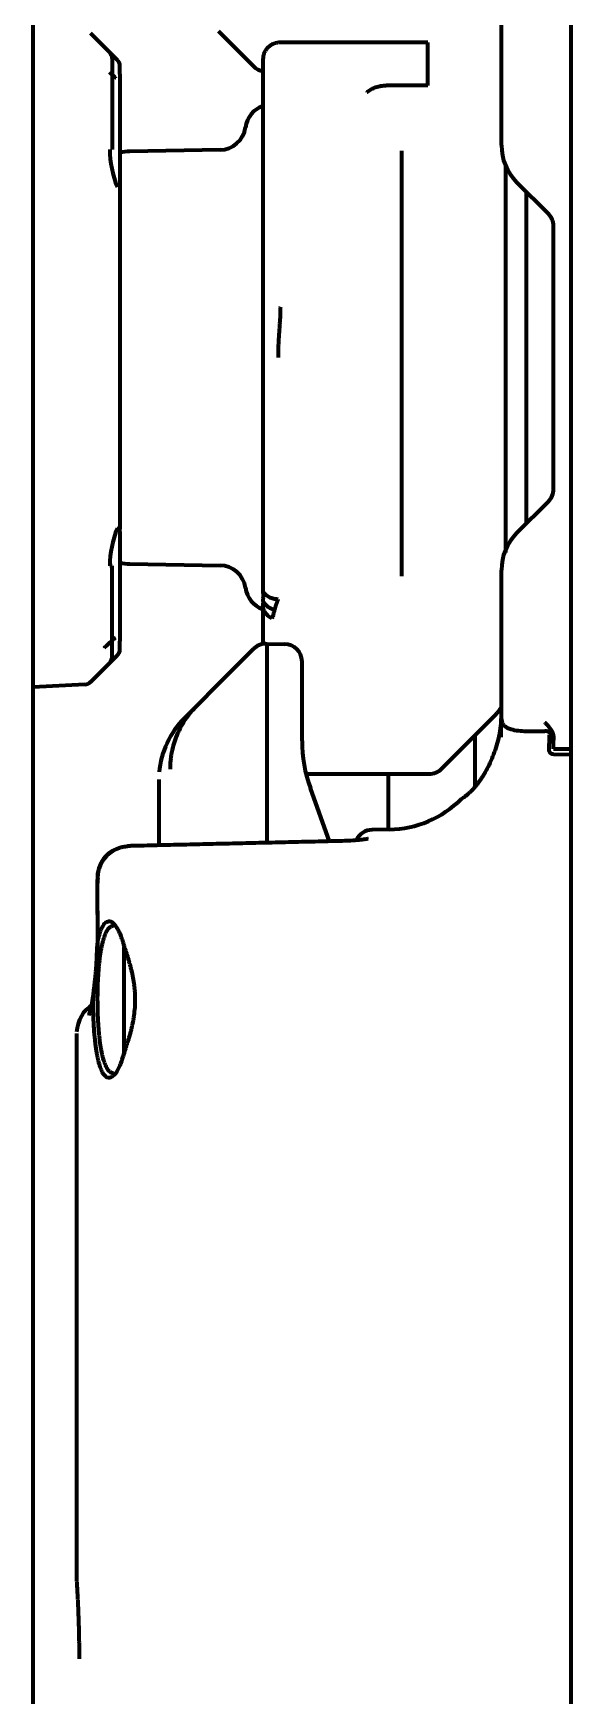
# Model space of a CAD drawing. Header units: inches. Extents: x 904 to 7172, y 213 to 5528.
# Drawn here: x 1052.3 to 1083.3, y 2811.6 to 2907.4 of the extents above; entities that cross this region are included whole.
import ezdxf

# ---------------------------------------------------------------- set-up
doc = ezdxf.new("R2010")
doc.units = ezdxf.units.IN

msp = doc.modelspace()

# ---------------------------------------------------------------- linework, layer by layer
at = {"linetype": 'Continuous', "lineweight": 70}
for p, q in [((1083.26, 3702.122), (1083.26, 2036.922)), ((1052.26, 2062.722), (1052.26, 3700.722)), ((1079.26, 2900.964), (1079.26, 2909.537)), ((1056.672, 2906.309), (1055.561, 2907.42)), ((1062.948, 2907.533), (1064.966, 2905.515)), ((1075.01, 2906.885), (1066.51, 2906.885)), ((1075.01, 2904.409), (1075.01, 2906.885)), ((1057.113, 2905.868), (1056.672, 2906.309)), ((1056.819, 2905.955), (1056.819, 2900.722)), ((1065.51, 2905.923), (1065.51, 2903.66)), ((1057.26, 2905.062), (1057.26, 2898.614)), ((1075.01, 2904.409), (1072.613, 2904.409)), ((1065.51, 2903.66), (1065.51, 2898.14)), ((1063.036, 2900.696), (1057.834, 2900.605)), ((1073.51, 2876.126), (1073.51, 2900.634)), ((1079.51, 2893.515), (1079.51, 2899.767)), ((1057.14, 2898.585), (1057.241, 2898.705)), ((1057.26, 2898.612), (1057.26, 2878.831)), ((1065.51, 2898.14), (1065.51, 2891.76)), ((1081.967, 2897.015), (1080.138, 2898.843)), ((1080.698, 2879.166), (1080.698, 2898.272)), ((1082.26, 2881.136), (1082.26, 2896.308)), ((1079.51, 2877.489), (1079.51, 2893.515)), ((1065.51, 2891.76), (1065.51, 2888.722)), ((1065.51, 2888.722), (1065.51, 2878.469)), ((1080.138, 2878.6), (1081.967, 2880.429)), ((1057.26, 2878.706), (1057.26, 2872.382)), ((1065.51, 2878.469), (1065.51, 2875.245)), ((1056.819, 2876.722), (1056.672, 2876.722)), ((1056.819, 2871.488), (1056.819, 2876.722)), ((1057.834, 2876.838), (1063.036, 2876.747)), ((1079.26, 2867.907), (1079.26, 2876.479)), ((1065.51, 2873.117), (1065.51, 2872.208)), ((1065.664, 2872.221), (1065.76, 2872.222)), ((1065.76, 2869.222), (1065.76, 2872.222)), ((1065.76, 2872.222), (1066.768, 2872.213)), ((1056.672, 2871.135), (1057.113, 2871.575)), ((1064.966, 2871.928), (1062.948, 2869.911)), ((1067.76, 2869.213), (1067.76, 2871.213)), ((1056.672, 2871.135), (1055.561, 2870.023)), ((1055.234, 2869.878), (1052.26, 2869.722)), ((1062.948, 2869.911), (1061.648, 2868.611)), ((1060.974, 2867.936), (1061.648, 2868.611)), ((1065.76, 2860.754), (1065.76, 2869.222)), ((1067.76, 2866.632), (1067.76, 2869.213)), ((1075.802, 2865.015), (1078.924, 2868.136)), ((1079.248, 2866.84), (1079.248, 2867.919)), ((1077.73, 2866.955), (1077.73, 2864.013)), ((1080.76, 2867.194), (1081.76, 2867.194)), ((1082.01, 2866.118), (1082.01, 2866.487)), ((1082.26, 2866.828), (1082.26, 2866.67)), ((1082.26, 2866.17), (1082.26, 2866.67)), ((1082.26, 2866.17), (1083.26, 2866.17)), ((1082.26, 2865.858), (1083.26, 2865.846)), ((1067.991, 2864.722), (1075.095, 2864.722)), ((1072.749, 2861.528), (1072.749, 2864.728)), ((1059.51, 2864.401), (1059.51, 2860.608)), ((1069.355, 2860.838), (1068.242, 2863.896)), ((1076.831, 2863.172), (1076.842, 2863.179)), ((1072.803, 2861.522), (1071.808, 2861.504)), ((1057.88, 2860.563), (1057.874, 2860.57)), ((1055.995, 2855.661), (1055.96, 2855.655)), ((1057.51, 2848.635), (1057.51, 2854.755)), ((1054.76, 2849.752), (1054.76, 2818.213)), ((1057.485, 2848.616), (1057.448, 2848.481))]:
    msp.add_line(p, q, dxfattribs=at)
for centre, radius, start, end in [((1056.319, 2905.955), 0.5, 359.99831, 45), ((1065.673, 2906.223), 1, 225, 260.59444), ((1065.983, 2901.798), 1.5, 108.40397, 172.38925), ((1063.01, 2902.196), 1.5, 271, 352.38925), ((1082.26, 2900.964), 3, 180, 225), ((1057.886, 2897.606), 3, 91, 102.05537), ((1081.26, 2896.308), 1, 0, 45), ((1081.26, 2881.136), 1, 315, 0), ((1082.26, 2876.479), 3, 135, 180), ((1057.886, 2879.838), 3, 257.94463, 269), ((1063.01, 2875.248), 1.5, 7.61075, 89), ((1065.983, 2875.645), 1.5, 187.61075, 251.59603), ((1065.673, 2871.221), 1, 90.5, 135), ((1066.76, 2871.213), 1, 0, 89.5), ((1056.319, 2871.488), 0.5, 315, 0.00169), ((1055.208, 2870.377), 0.5, 273, 315), ((1077.51, 2869.55), 2, 315, 331.04531), ((1064.51, 2864.401), 5, 135, 175.22039), ((1075.76, 2866.632), 8, 180, 200), ((1081.76, 2866.694), 0.5, 0, 90), ((1075.095, 2865.722), 1, 270, 315), ((1072.698, 2867.521), 6, 271, 315.13439), ((1071.815, 2860.504), 1, 90.5484, 156.59902), ((1056.76, 2849.752), 2, 122.009, 177.15665)]:
    msp.add_arc(centre, radius, start, end, dxfattribs=at)
for centre, major_axis, ratio, start_param, end_param in [((1062.195, 2900.722), (5.523, 0), 0.998626, 3.141593, 3.543786), ((1057.01, 2898.614), (0.25, 0), 1, 0, 0.409922), ((1062.195, 2876.722), (5.523, 0), 0.998626, 2.739433, 3.141593), ((1057.01, 2878.829), (-0.25, 0), 1, 2.729547, 3.141593)]:
    msp.add_ellipse(centre, major_axis=major_axis, ratio=ratio, start_param=start_param, end_param=end_param, dxfattribs=at)
for points, knots in [([(1066.51, 2906.885), (1066.442, 2906.885), (1066.375, 2906.879), (1066.277, 2906.86), (1066.245, 2906.852), (1066.197, 2906.838), (1066.181, 2906.833), (1066.149, 2906.822), (1066.134, 2906.816), (1066.057, 2906.785), (1065.999, 2906.755), (1065.917, 2906.702), (1065.89, 2906.683), (1065.84, 2906.642), (1065.792, 2906.6), (1065.749, 2906.553), (1065.718, 2906.517), (1065.708, 2906.504), (1065.689, 2906.479), (1065.68, 2906.466), (1065.635, 2906.4), (1065.606, 2906.346), (1065.57, 2906.259), (1065.559, 2906.23), (1065.546, 2906.185), (1065.542, 2906.17), (1065.534, 2906.14), (1065.524, 2906.094), (1065.517, 2906.048), (1065.513, 2906.002), (1065.511, 2905.978), (1065.51, 2905.951), (1065.51, 2905.939), (1065.51, 2905.931), (1065.51, 2905.927), (1065.51, 2905.923)], [0, 0, 0, 0, 0.125, 0.125, 0.1875, 0.1875, 0.21875, 0.21875, 0.25, 0.25, 0.375, 0.375, 0.4375, 0.4375, 0.5, 0.5625, 0.5625, 0.59375, 0.59375, 0.625, 0.625, 0.75, 0.75, 0.8125, 0.8125, 0.84375, 0.84375, 0.875, 0.9375, 0.9375, 0.96875, 0.984375, 0.992187, 0.992187, 1, 1, 1, 1]), ([(1057.113, 2905.868), (1057.115, 2905.866), (1057.12, 2905.861), (1057.128, 2905.852), (1057.137, 2905.842), (1057.146, 2905.831), (1057.156, 2905.818), (1057.166, 2905.804), (1057.177, 2905.788), (1057.187, 2905.77), (1057.197, 2905.75), (1057.208, 2905.726), (1057.217, 2905.701), (1057.226, 2905.673), (1057.232, 2905.647), (1057.236, 2905.621), (1057.239, 2905.597), (1057.241, 2905.575), (1057.241, 2905.553), (1057.241, 2905.54), (1057.241, 2905.533)], [0, 0, 0, 0, 0.027542, 0.059301, 0.095276, 0.135468, 0.179874, 0.22849, 0.281314, 0.338337, 0.399554, 0.464953, 0.546966, 0.624642, 0.697986, 0.767003, 0.831702, 0.892094, 0.948189, 1, 1, 1, 1]), ([(1057.26, 2905.515), (1057.26, 2905.518), (1057.26, 2905.526), (1057.259, 2905.537), (1057.258, 2905.549), (1057.258, 2905.56), (1057.256, 2905.571), (1057.255, 2905.582), (1057.253, 2905.593), (1057.251, 2905.604), (1057.249, 2905.615), (1057.247, 2905.626), (1057.244, 2905.637), (1057.242, 2905.648), (1057.238, 2905.658), (1057.235, 2905.669), (1057.232, 2905.679), (1057.228, 2905.689), (1057.225, 2905.698), (1057.22, 2905.709), (1057.215, 2905.721), (1057.209, 2905.733), (1057.203, 2905.746), (1057.195, 2905.76), (1057.187, 2905.774), (1057.178, 2905.789), (1057.167, 2905.804), (1057.156, 2905.82), (1057.143, 2905.836), (1057.128, 2905.852), (1057.118, 2905.863), (1057.113, 2905.868)], [0, 0, 0, 0, 0.028826, 0.057594, 0.086303, 0.114954, 0.143547, 0.17208, 0.200555, 0.228972, 0.257329, 0.285628, 0.313867, 0.342048, 0.370168, 0.39823, 0.426231, 0.450757, 0.477807, 0.507385, 0.539493, 0.574132, 0.611304, 0.651011, 0.693255, 0.738037, 0.785356, 0.835214, 0.887608, 0.942538, 1, 1, 1, 1]), ([(1057.023, 2904.846), (1057.016, 2904.852), (1057.01, 2904.857), (1056.997, 2904.869), (1056.978, 2904.886), (1056.935, 2904.925), (1056.851, 2905), (1056.785, 2905.06), (1056.716, 2905.122), (1056.689, 2905.147), (1056.663, 2905.17)], [0, 0, 0, 0, 0.046718, 0.046718, 0.093436, 0.186872, 0.373744, 0.747489, 0.747489, 1, 1, 1, 1]), ([(1057.26, 2905.062), (1057.26, 2905.089), (1057.26, 2905.117), (1057.26, 2905.164), (1057.26, 2905.18), (1057.26, 2905.213), (1057.26, 2905.231), (1057.26, 2905.266), (1057.26, 2905.285), (1057.26, 2905.324), (1057.26, 2905.344), (1057.26, 2905.377), (1057.26, 2905.388), (1057.26, 2905.411), (1057.26, 2905.423), (1057.26, 2905.442), (1057.26, 2905.448), (1057.26, 2905.461), (1057.26, 2905.468), (1057.26, 2905.488), (1057.26, 2905.501), (1057.26, 2905.515)], [0, 0, 0, 0, 0.25, 0.25, 0.375, 0.375, 0.5, 0.5, 0.625, 0.625, 0.75, 0.75, 0.8125, 0.8125, 0.875, 0.875, 0.90625, 0.90625, 0.9375, 0.9375, 1, 1, 1, 1]), ([(1071.51, 2904.022), (1071.519, 2904.03), (1071.529, 2904.038), (1071.548, 2904.054), (1071.577, 2904.078), (1071.607, 2904.1), (1071.668, 2904.144), (1071.71, 2904.17), (1071.796, 2904.22), (1071.862, 2904.254), (1071.931, 2904.283), (1071.978, 2904.301), (1072.002, 2904.31), (1072.121, 2904.35), (1072.217, 2904.372), (1072.413, 2904.402), (1072.512, 2904.409), (1072.613, 2904.409)], [0, 0, 0, 0, 0.03125, 0.03125, 0.0625, 0.125, 0.125, 0.25, 0.25, 0.375, 0.4375, 0.4375, 0.5, 0.5, 0.75, 0.75, 1, 1, 1, 1]), ([(1057.113, 2878.881), (1057.115, 2878.879), (1057.12, 2878.876), (1057.128, 2878.872), (1057.137, 2878.866), (1057.146, 2878.86), (1057.156, 2878.853), (1057.166, 2878.845), (1057.177, 2878.837), (1057.187, 2878.829), (1057.197, 2878.819), (1057.208, 2878.809), (1057.217, 2878.798), (1057.226, 2878.786), (1057.232, 2878.776), (1057.236, 2878.767), (1057.239, 2878.759), (1057.241, 2878.751), (1057.241, 2878.744), (1057.241, 2878.74), (1057.241, 2878.738)], [0, 0, 0, 0, 0.027531, 0.059281, 0.09525, 0.135435, 0.179835, 0.228448, 0.281269, 0.338291, 0.399508, 0.464908, 0.546923, 0.624603, 0.697951, 0.766973, 0.831679, 0.892077, 0.94818, 1, 1, 1, 1]), ([(1057.26, 2878.831), (1057.26, 2878.831), (1057.26, 2878.832), (1057.259, 2878.833), (1057.258, 2878.835), (1057.258, 2878.836), (1057.256, 2878.837), (1057.255, 2878.838), (1057.253, 2878.84), (1057.251, 2878.841), (1057.249, 2878.842), (1057.247, 2878.844), (1057.244, 2878.845), (1057.242, 2878.846), (1057.239, 2878.848), (1057.235, 2878.849), (1057.232, 2878.85), (1057.228, 2878.852), (1057.225, 2878.853), (1057.22, 2878.855), (1057.215, 2878.856), (1057.209, 2878.858), (1057.203, 2878.86), (1057.195, 2878.862), (1057.187, 2878.864), (1057.178, 2878.867), (1057.167, 2878.869), (1057.155, 2878.872), (1057.142, 2878.875), (1057.128, 2878.878), (1057.118, 2878.88), (1057.113, 2878.881)], [0, 0, 0, 0, 0.028852, 0.057627, 0.086323, 0.114941, 0.143481, 0.171942, 0.200325, 0.22863, 0.256855, 0.285002, 0.31307, 0.341059, 0.368968, 0.396798, 0.424548, 0.449282, 0.476528, 0.506288, 0.538563, 0.573357, 0.61067, 0.650505, 0.692862, 0.737743, 0.785149, 0.835079, 0.887532, 0.942506, 1, 1, 1, 1]), ([(1057.241, 2878.738), (1057.24, 2878.733), (1057.239, 2878.729), (1057.236, 2878.724), (1057.234, 2878.723), (1057.23, 2878.723), (1057.229, 2878.724), (1057.226, 2878.725), (1057.221, 2878.728), (1057.216, 2878.733), (1057.211, 2878.739), (1057.209, 2878.742), (1057.205, 2878.747), (1057.203, 2878.75), (1057.197, 2878.758), (1057.192, 2878.765), (1057.179, 2878.787), (1057.169, 2878.804), (1057.151, 2878.838), (1057.142, 2878.855), (1057.133, 2878.873)], [0, 0, 0, 0, 0.103292, 0.103292, 0.206585, 0.206585, 0.258231, 0.258231, 0.309877, 0.41317, 0.41317, 0.464816, 0.464816, 0.516462, 0.516462, 0.619755, 0.619755, 0.82634, 0.82634, 1, 1, 1, 1]), ([(1065.502, 2875.247), (1065.507, 2875.194), (1065.51, 2875.143), (1065.513, 2875.046), (1065.514, 2875), (1065.512, 2874.868), (1065.508, 2874.789), (1065.504, 2874.717)], [0, 0, 0, 0, 0.25, 0.25, 0.5, 0.5, 1, 1, 1, 1]), ([(1066.375, 2874.788), (1066.288, 2874.787), (1066.201, 2874.797), (1066.033, 2874.838), (1065.951, 2874.868), (1065.799, 2874.947), (1065.729, 2874.996), (1065.604, 2875.109), (1065.55, 2875.173), (1065.505, 2875.243)], [0, 0, 0, 0, 0.25, 0.25, 0.5, 0.5, 0.75, 0.75, 1, 1, 1, 1]), ([(1065.509, 2874.716), (1065.51, 2874.689), (1065.51, 2874.664), (1065.511, 2874.615), (1065.51, 2874.592), (1065.509, 2874.525), (1065.508, 2874.485), (1065.507, 2874.45)], [0, 0, 0, 0, 0.25, 0.25, 0.5, 0.5, 1, 1, 1, 1]), ([(1066.172, 2874.178), (1066.096, 2874.196), (1066.023, 2874.222), (1065.887, 2874.289), (1065.823, 2874.329), (1065.708, 2874.422), (1065.658, 2874.475), (1065.571, 2874.589), (1065.536, 2874.651), (1065.509, 2874.716)], [0, 0, 0, 0, 0.25, 0.25, 0.5, 0.5, 0.75, 0.75, 1, 1, 1, 1]), ([(1065.51, 2874.449), (1065.51, 2874.356), (1065.51, 2874.261), (1065.51, 2874.063), (1065.51, 2873.96), (1065.51, 2873.797), (1065.51, 2873.741), (1065.51, 2873.656), (1065.51, 2873.627), (1065.51, 2873.568), (1065.51, 2873.538), (1065.51, 2873.447), (1065.51, 2873.384), (1065.51, 2873.255), (1065.51, 2873.189), (1065.51, 2873.12)], [0, 0, 0, 0, 0.25, 0.25, 0.5, 0.5, 0.625, 0.625, 0.6875, 0.6875, 0.75, 0.75, 0.875, 0.875, 1, 1, 1, 1]), ([(1066.027, 2873.688), (1065.949, 2873.725), (1065.877, 2873.771), (1065.75, 2873.879), (1065.694, 2873.94), (1065.603, 2874.073), (1065.568, 2874.145), (1065.521, 2874.294), (1065.51, 2874.371), (1065.51, 2874.449)], [0, 0, 0, 0, 0.25, 0.25, 0.5, 0.5, 0.75, 0.75, 1, 1, 1, 1]), ([(1066.172, 2874.18), (1066.162, 2874.14), (1066.152, 2874.1), (1066.13, 2874.019), (1066.118, 2873.979), (1066.082, 2873.855), (1066.056, 2873.772), (1066.027, 2873.688)], [0, 0, 0, 0, 0.25, 0.25, 0.5, 0.5, 1, 1, 1, 1]), ([(1066.375, 2874.78), (1066.371, 2874.771), (1066.363, 2874.752), (1066.351, 2874.724), (1066.34, 2874.696), (1066.328, 2874.667), (1066.317, 2874.638), (1066.306, 2874.61), (1066.295, 2874.581), (1066.285, 2874.551), (1066.274, 2874.522), (1066.264, 2874.492), (1066.254, 2874.462), (1066.245, 2874.432), (1066.235, 2874.402), (1066.226, 2874.371), (1066.216, 2874.34), (1066.207, 2874.309), (1066.198, 2874.277), (1066.189, 2874.245), (1066.181, 2874.213), (1066.175, 2874.191), (1066.172, 2874.18)], [0, 0, 0, 0, 0.048383, 0.096921, 0.145616, 0.194472, 0.24349, 0.292673, 0.342023, 0.391543, 0.441236, 0.491103, 0.541149, 0.591374, 0.641783, 0.692377, 0.743159, 0.794133, 0.845302, 0.896667, 0.948232, 1, 1, 1, 1]), ([(1056.345, 2871.987), (1056.346, 2871.989), (1056.362, 2872.003), (1056.408, 2872.044), (1056.427, 2872.061), (1056.456, 2872.087), (1056.462, 2872.092), (1056.474, 2872.104), (1056.493, 2872.121), (1056.514, 2872.14), (1056.588, 2872.206), (1056.66, 2872.271), (1056.784, 2872.383), (1056.828, 2872.423), (1056.899, 2872.486), (1056.923, 2872.507), (1056.972, 2872.552), (1056.997, 2872.574), (1057.023, 2872.597)], [0, 0, 0, 0, 0.243341, 0.243341, 0.369451, 0.369451, 0.400978, 0.400978, 0.432506, 0.495561, 0.495561, 0.74778, 0.74778, 0.87389, 0.87389, 0.936945, 0.936945, 1, 1, 1, 1]), ([(1057.26, 2871.929), (1057.26, 2871.936), (1057.26, 2871.942), (1057.26, 2871.956), (1057.26, 2871.962), (1057.26, 2871.976), (1057.26, 2871.982), (1057.26, 2871.995), (1057.26, 2872.001), (1057.26, 2872.02), (1057.26, 2872.032), (1057.26, 2872.055), (1057.26, 2872.067), (1057.26, 2872.099), (1057.26, 2872.119), (1057.26, 2872.159), (1057.26, 2872.177), (1057.26, 2872.213), (1057.26, 2872.231), (1057.26, 2872.264), (1057.26, 2872.28), (1057.26, 2872.326), (1057.26, 2872.355), (1057.26, 2872.382)], [0, 0, 0, 0, 0.03125, 0.03125, 0.0625, 0.0625, 0.09375, 0.09375, 0.125, 0.125, 0.1875, 0.1875, 0.25, 0.25, 0.375, 0.375, 0.5, 0.5, 0.625, 0.625, 0.75, 0.75, 1, 1, 1, 1]), ([(1057.113, 2871.575), (1057.115, 2871.578), (1057.121, 2871.583), (1057.128, 2871.591), (1057.135, 2871.599), (1057.142, 2871.606), (1057.148, 2871.614), (1057.154, 2871.622), (1057.16, 2871.629), (1057.166, 2871.637), (1057.171, 2871.645), (1057.176, 2871.652), (1057.181, 2871.659), (1057.185, 2871.666), (1057.189, 2871.673), (1057.193, 2871.68), (1057.197, 2871.687), (1057.201, 2871.694), (1057.204, 2871.7), (1057.208, 2871.707), (1057.211, 2871.713), (1057.213, 2871.719), (1057.216, 2871.725), (1057.219, 2871.73), (1057.221, 2871.736), (1057.223, 2871.741), (1057.225, 2871.746), (1057.227, 2871.751), (1057.229, 2871.756), (1057.23, 2871.761), (1057.234, 2871.77), (1057.238, 2871.784), (1057.244, 2871.804), (1057.249, 2871.824), (1057.253, 2871.845), (1057.256, 2871.865), (1057.258, 2871.886), (1057.259, 2871.908), (1057.26, 2871.922), (1057.26, 2871.929)], [0, 0, 0, 0, 0.027993, 0.055406, 0.082238, 0.10849, 0.13416, 0.159249, 0.183757, 0.207682, 0.231027, 0.253789, 0.27597, 0.297569, 0.318586, 0.339022, 0.358876, 0.378149, 0.396841, 0.414952, 0.432482, 0.449431, 0.4658, 0.481589, 0.496798, 0.511427, 0.525477, 0.538947, 0.551839, 0.564151, 0.575886, 0.627764, 0.679968, 0.732498, 0.785353, 0.838532, 0.892033, 0.945856, 1, 1, 1, 1]), ([(1057.241, 2871.91), (1057.241, 2871.907), (1057.241, 2871.899), (1057.241, 2871.888), (1057.241, 2871.877), (1057.241, 2871.865), (1057.24, 2871.853), (1057.239, 2871.841), (1057.237, 2871.829), (1057.235, 2871.817), (1057.233, 2871.804), (1057.231, 2871.791), (1057.228, 2871.778), (1057.224, 2871.765), (1057.22, 2871.752), (1057.216, 2871.739), (1057.211, 2871.726), (1057.205, 2871.71), (1057.197, 2871.693), (1057.187, 2871.675), (1057.177, 2871.657), (1057.166, 2871.639), (1057.154, 2871.622), (1057.141, 2871.606), (1057.127, 2871.59), (1057.118, 2871.58), (1057.113, 2871.575)], [0, 0, 0, 0, 0.028673, 0.058051, 0.088134, 0.118923, 0.150419, 0.182622, 0.215534, 0.249154, 0.283483, 0.318521, 0.35427, 0.390729, 0.427898, 0.465777, 0.504367, 0.543666, 0.600663, 0.65768, 0.714714, 0.77176, 0.828815, 0.885876, 0.942939, 1, 1, 1, 1]), ([(1061.648, 2868.611), (1061.529, 2868.491), (1061.417, 2868.367), (1061.205, 2868.109), (1061.105, 2867.975), (1060.919, 2867.698), (1060.833, 2867.554), (1060.713, 2867.331), (1060.675, 2867.256), (1060.603, 2867.103), (1060.569, 2867.027), (1060.473, 2866.795), (1060.36, 2866.481), (1060.279, 2866.158), (1060.23, 2865.912), (1060.216, 2865.83), (1060.198, 2865.706), (1060.192, 2865.664), (1060.182, 2865.58), (1060.177, 2865.538), (1060.157, 2865.329), (1060.149, 2865.16), (1060.15, 2864.992)], [0, 0, 0, 0, 0.125, 0.125, 0.25, 0.25, 0.375, 0.375, 0.4375, 0.4375, 0.5, 0.5, 0.625, 0.75, 0.75, 0.8125, 0.8125, 0.84375, 0.84375, 0.875, 0.875, 1, 1, 1, 1]), ([(1079.248, 2867.919), (1079.237, 2867.722), (1079.217, 2867.527), (1079.161, 2867.142), (1079.126, 2866.953), (1079.041, 2866.584), (1078.991, 2866.404), (1078.881, 2866.055), (1078.82, 2865.886), (1078.69, 2865.561), (1078.62, 2865.405), (1078.475, 2865.108), (1078.4, 2864.966), (1078.246, 2864.698), (1078.167, 2864.572), (1078.011, 2864.336), (1077.932, 2864.226), (1077.856, 2864.124)], [0, 0, 0, 0, 0.125, 0.125, 0.25, 0.25, 0.375, 0.375, 0.5, 0.5, 0.625, 0.625, 0.75, 0.75, 0.875, 0.875, 1, 1, 1, 1]), ([(1079.269, 2867.905), (1079.265, 2867.857), (1079.271, 2867.746), (1079.349, 2867.591), (1079.468, 2867.464), (1079.623, 2867.366), (1079.856, 2867.28), (1080.209, 2867.218), (1080.573, 2867.191), (1080.757, 2867.196), (1080.796, 2867.198)], [0, 0, 0, 0, 0.069491, 0.16573, 0.252542, 0.348231, 0.4964, 0.742131, 0.946556, 1, 1, 1, 1]), ([(1081.76, 2867.694), (1081.767, 2867.686), (1081.775, 2867.679), (1081.79, 2867.664), (1081.813, 2867.641), (1081.865, 2867.587), (1081.91, 2867.541), (1081.967, 2867.477), (1081.995, 2867.445), (1082.035, 2867.395), (1082.048, 2867.377), (1082.074, 2867.343), (1082.086, 2867.325), (1082.122, 2867.272), (1082.143, 2867.235), (1082.182, 2867.16), (1082.2, 2867.121), (1082.229, 2867.039), (1082.24, 2866.998), (1082.255, 2866.914), (1082.26, 2866.871), (1082.26, 2866.828)], [0, 0, 0, 0, 0.03125, 0.03125, 0.0625, 0.125, 0.25, 0.25, 0.375, 0.375, 0.4375, 0.4375, 0.5, 0.5, 0.625, 0.625, 0.75, 0.75, 0.875, 0.875, 1, 1, 1, 1]), ([(1082.01, 2866.975), (1082.01, 2866.969), (1082.01, 2866.952), (1082.01, 2866.927), (1082.01, 2866.896), (1082.01, 2866.863), (1082.01, 2866.822), (1082.01, 2866.778), (1082.01, 2866.754), (1082.01, 2866.705), (1082.01, 2866.68), (1082.01, 2866.626), (1082.01, 2866.571), (1082.01, 2866.515), (1082.01, 2866.487)], [0, 0, 0, 0, 0.125, 0.25, 0.25, 0.375, 0.5, 0.5, 0.625, 0.625, 0.75, 0.75, 0.875, 1, 1, 1, 1]), ([(1077.856, 2864.124), (1077.779, 2864.024), (1077.702, 2863.934), (1077.553, 2863.771), (1077.481, 2863.699), (1077.344, 2863.569), (1077.28, 2863.513), (1077.162, 2863.415), (1077.109, 2863.373), (1077.062, 2863.337)], [0, 0, 0, 0, 0.25, 0.25, 0.5, 0.5, 0.75, 0.75, 1, 1, 1, 1]), ([(1077.239, 2863.508), (1077.183, 2863.459), (1077.077, 2863.369), (1077.039, 2863.337), (1077.004, 2863.314), (1077.012, 2863.32)], [0, 0, 0, 0, 0.375486, 0.834216, 1, 1, 1, 1]), ([(1071.574, 2860.982), (1071.574, 2860.982), (1071.573, 2860.982), (1071.545, 2860.975), (1071.417, 2860.951), (1071.143, 2860.916), (1070.684, 2860.879), (1070.236, 2860.856), (1069.97, 2860.853), (1069.918, 2860.853)], [0, 0, 0, 0, 0.006651, 0.094411, 0.221545, 0.407182, 0.647393, 0.932357, 1, 1, 1, 1]), ([(1056.944, 2860.357), (1056.778, 2860.272), (1056.469, 2860.057), (1056.131, 2859.571), (1055.959, 2859.074), (1055.964, 2858.756), (1055.978, 2858.641)], [0, 0, 0, 0, 0.24632, 0.523693, 0.830646, 1, 1, 1, 1]), ([(1055.985, 2858.436), (1055.98, 2858.498), (1055.978, 2858.561), (1055.978, 2858.685), (1055.981, 2858.747), (1055.996, 2858.932), (1056.017, 2859.054), (1056.08, 2859.293), (1056.122, 2859.409), (1056.227, 2859.633), (1056.291, 2859.74), (1056.44, 2859.941), (1056.525, 2860.035), (1056.716, 2860.204), (1056.822, 2860.279), (1057.053, 2860.406), (1057.177, 2860.457), (1057.373, 2860.512), (1057.44, 2860.526), (1057.575, 2860.548), (1057.644, 2860.555), (1057.714, 2860.557)], [0, 0, 0, 0, 0.0625, 0.0625, 0.125, 0.125, 0.25, 0.25, 0.375, 0.375, 0.5, 0.5, 0.625, 0.625, 0.75, 0.75, 0.875, 0.875, 0.9375, 0.9375, 1, 1, 1, 1]), ([(1056.882, 2847.472), (1056.848, 2847.472), (1056.814, 2847.478), (1056.768, 2847.497), (1056.756, 2847.503), (1056.732, 2847.516), (1056.719, 2847.524), (1056.683, 2847.55), (1056.635, 2847.592), (1056.59, 2847.649), (1056.545, 2847.713), (1056.523, 2847.749), (1056.459, 2847.867), (1056.419, 2847.96), (1056.343, 2848.17), (1056.308, 2848.288), (1056.267, 2848.452), (1056.258, 2848.486), (1056.246, 2848.538), (1056.243, 2848.555), (1056.235, 2848.591), (1056.215, 2848.68), (1056.197, 2848.772), (1056.156, 2849.003), (1056.131, 2849.166), (1056.098, 2849.426), (1056.087, 2849.515), (1056.075, 2849.63), (1056.072, 2849.653), (1056.068, 2849.699), (1056.061, 2849.769), (1056.054, 2849.84), (1056.033, 2850.077), (1056.019, 2850.272), (1056.003, 2850.572), (1055.998, 2850.674), (1055.992, 2850.828), (1055.99, 2850.88), (1055.986, 2850.984), (1055.985, 2851.036), (1055.977, 2851.299), (1055.975, 2851.51), (1055.975, 2851.829), (1055.975, 2851.936), (1055.978, 2852.094), (1055.978, 2852.147), (1055.981, 2852.253), (1055.982, 2852.306), (1055.989, 2852.568), (1055.997, 2852.773), (1056.019, 2853.173), (1056.033, 2853.368), (1056.054, 2853.607), (1056.059, 2853.654), (1056.068, 2853.748), (1056.082, 2853.886), (1056.098, 2854.019), (1056.131, 2854.279), (1056.156, 2854.442), (1056.191, 2854.635), (1056.198, 2854.673), (1056.213, 2854.748), (1056.22, 2854.784), (1056.243, 2854.892), (1056.275, 2855.03), (1056.309, 2855.155), (1056.336, 2855.244), (1056.345, 2855.273), (1056.364, 2855.33), (1056.373, 2855.357), (1056.421, 2855.489), (1056.461, 2855.58), (1056.546, 2855.735), (1056.59, 2855.799), (1056.643, 2855.855), (1056.649, 2855.861), (1056.661, 2855.872), (1056.678, 2855.889), (1056.696, 2855.903), (1056.732, 2855.929), (1056.757, 2855.942), (1056.815, 2855.965), (1056.849, 2855.972), (1056.883, 2855.972)], [0, 0, 0, 0, 0.031478, 0.031478, 0.043188, 0.043188, 0.054898, 0.054898, 0.078319, 0.10174, 0.10174, 0.125161, 0.125161, 0.172003, 0.172003, 0.218844, 0.218844, 0.230555, 0.230555, 0.23641, 0.23641, 0.242265, 0.265686, 0.265686, 0.312528, 0.312528, 0.335949, 0.335949, 0.341804, 0.341804, 0.347659, 0.35937, 0.35937, 0.406211, 0.406211, 0.429632, 0.429632, 0.441342, 0.441342, 0.453053, 0.453053, 0.499895, 0.499895, 0.523315, 0.523315, 0.535026, 0.535026, 0.546736, 0.546736, 0.593578, 0.593578, 0.64042, 0.64042, 0.65213, 0.65213, 0.663841, 0.687261, 0.687261, 0.734103, 0.734103, 0.745814, 0.745814, 0.757524, 0.757524, 0.780945, 0.804366, 0.804366, 0.816076, 0.816076, 0.827786, 0.827786, 0.874628, 0.874628, 0.92147, 0.92147, 0.927325, 0.927325, 0.93318, 0.944891, 0.944891, 0.968312, 0.968312, 1, 1, 1, 1]), ([(1055.992, 2855.117), (1056.012, 2855.211), (1056.034, 2855.3), (1056.068, 2855.424), (1056.079, 2855.465), (1056.103, 2855.542), (1056.115, 2855.58), (1056.152, 2855.687), (1056.178, 2855.752), (1056.23, 2855.871), (1056.284, 2855.977), (1056.342, 2856.059), (1056.38, 2856.103), (1056.387, 2856.111), (1056.402, 2856.127), (1056.425, 2856.149), (1056.449, 2856.168), (1056.495, 2856.201), (1056.559, 2856.231), (1056.624, 2856.236), (1056.674, 2856.23), (1056.691, 2856.227), (1056.717, 2856.219), (1056.725, 2856.216), (1056.742, 2856.209), (1056.751, 2856.205), (1056.793, 2856.184), (1056.827, 2856.16), (1056.895, 2856.101), (1056.963, 2856.03), (1057.031, 2855.934), (1057.082, 2855.853), (1057.099, 2855.825), (1057.125, 2855.779), (1057.133, 2855.764), (1057.15, 2855.732), (1057.192, 2855.652), (1057.265, 2855.491), (1057.328, 2855.327), (1057.389, 2855.153), (1057.419, 2855.06), (1057.448, 2854.962)], [0, 0, 0, 0, 0.0625, 0.0625, 0.09375, 0.09375, 0.125, 0.125, 0.1875, 0.1875, 0.25, 0.3125, 0.3125, 0.328125, 0.328125, 0.34375, 0.375, 0.375, 0.4375, 0.5, 0.5, 0.53125, 0.53125, 0.546875, 0.546875, 0.5625, 0.5625, 0.625, 0.625, 0.6875, 0.75, 0.75, 0.78125, 0.78125, 0.796875, 0.796875, 0.8125, 0.875, 0.9375, 0.9375, 1, 1, 1, 1]), ([(1055.891, 2853.509), (1055.892, 2853.522), (1055.894, 2853.548), (1055.897, 2853.586), (1055.9, 2853.625), (1055.902, 2853.664), (1055.905, 2853.702), (1055.907, 2853.74), (1055.909, 2853.778), (1055.911, 2853.815), (1055.913, 2853.853), (1055.915, 2853.891), (1055.917, 2853.928), (1055.919, 2853.965), (1055.92, 2854.002), (1055.922, 2854.039), (1055.923, 2854.076), (1055.925, 2854.112), (1055.927, 2854.155), (1055.928, 2854.202), (1055.93, 2854.256), (1055.932, 2854.309), (1055.934, 2854.361), (1055.936, 2854.413), (1055.939, 2854.464), (1055.941, 2854.515), (1055.943, 2854.566), (1055.946, 2854.615), (1055.948, 2854.657), (1055.95, 2854.69), (1055.951, 2854.714), (1055.953, 2854.738), (1055.954, 2854.761), (1055.956, 2854.783), (1055.958, 2854.804), (1055.96, 2854.825), (1055.962, 2854.842), (1055.963, 2854.857), (1055.964, 2854.869), (1055.966, 2854.881), (1055.967, 2854.893), (1055.969, 2854.906), (1055.97, 2854.919), (1055.971, 2854.932), (1055.973, 2854.946), (1055.974, 2854.96), (1055.976, 2854.974), (1055.978, 2854.989), (1055.979, 2855.004), (1055.981, 2855.019), (1055.983, 2855.035), (1055.985, 2855.051), (1055.986, 2855.067), (1055.988, 2855.083), (1055.99, 2855.1), (1055.991, 2855.112), (1055.992, 2855.117)], [0, 0, 0, 0, 0.022709, 0.045345, 0.067918, 0.090435, 0.112907, 0.135341, 0.157746, 0.180131, 0.202504, 0.224874, 0.247249, 0.269632, 0.291985, 0.31431, 0.336615, 0.358908, 0.3812, 0.414447, 0.447401, 0.480077, 0.512489, 0.544649, 0.576572, 0.60827, 0.639755, 0.671039, 0.702132, 0.718076, 0.733741, 0.749134, 0.764264, 0.779136, 0.793761, 0.808146, 0.8223, 0.830501, 0.838823, 0.847268, 0.855837, 0.864531, 0.873351, 0.882299, 0.891375, 0.900581, 0.909918, 0.919386, 0.928987, 0.938722, 0.948592, 0.958598, 0.968741, 0.979021, 0.989441, 1, 1, 1, 1]), ([(1057.448, 2854.962), (1057.464, 2854.911), (1057.48, 2854.858), (1057.515, 2854.749), (1057.533, 2854.694), (1057.587, 2854.525), (1057.625, 2854.408), (1057.701, 2854.166), (1057.739, 2854.041), (1057.796, 2853.846), (1057.814, 2853.78), (1057.851, 2853.645), (1057.869, 2853.577), (1057.921, 2853.371), (1057.954, 2853.231), (1058.012, 2852.944), (1058.038, 2852.797), (1058.065, 2852.609), (1058.07, 2852.572), (1058.08, 2852.496), (1058.084, 2852.457), (1058.097, 2852.342), (1058.104, 2852.265), (1058.121, 2852.034), (1058.127, 2851.878), (1058.127, 2851.722)], [0, 0, 0, 0, 0.0625, 0.0625, 0.125, 0.125, 0.25, 0.25, 0.375, 0.375, 0.4375, 0.4375, 0.5, 0.5, 0.625, 0.625, 0.75, 0.75, 0.78125, 0.78125, 0.8125, 0.8125, 0.875, 0.875, 1, 1, 1, 1]), ([(1055.716, 2851.671), (1055.717, 2851.71), (1055.719, 2851.75), (1055.723, 2851.829), (1055.725, 2851.869), (1055.733, 2851.987), (1055.739, 2852.065), (1055.761, 2852.299), (1055.779, 2852.454), (1055.806, 2852.685), (1055.815, 2852.761), (1055.833, 2852.913), (1055.841, 2852.989), (1055.858, 2853.139), (1055.865, 2853.214), (1055.879, 2853.362), (1055.886, 2853.436), (1055.891, 2853.509)], [0, 0, 0, 0, 0.0625, 0.0625, 0.125, 0.125, 0.25, 0.25, 0.5, 0.5, 0.625, 0.625, 0.75, 0.75, 0.875, 0.875, 1, 1, 1, 1]), ([(1055.763, 2852.412), (1055.751, 2852.291), (1055.692, 2851.727), (1055.567, 2851.176), (1055.476, 2850.85), (1055.46, 2850.812), (1055.46, 2850.812)], [0, 0, 0, 0, 0.122597, 0.601072, 0.892899, 1, 1, 1, 1]), ([(1057.448, 2848.481), (1057.402, 2848.328), (1057.355, 2848.188), (1057.282, 2847.998), (1057.257, 2847.937), (1057.218, 2847.852), (1057.206, 2847.824), (1057.18, 2847.77), (1057.167, 2847.744), (1057.102, 2847.619), (1057.05, 2847.534), (1056.945, 2847.392), (1056.891, 2847.335), (1056.785, 2847.252), (1056.732, 2847.226), (1056.629, 2847.204), (1056.579, 2847.209), (1056.517, 2847.234), (1056.504, 2847.24), (1056.48, 2847.254), (1056.467, 2847.262), (1056.431, 2847.289), (1056.407, 2847.311), (1056.337, 2847.388), (1056.293, 2847.454), (1056.239, 2847.557), (1056.228, 2847.578), (1056.208, 2847.623), (1056.177, 2847.693), (1056.148, 2847.77), (1056.091, 2847.935), (1056.055, 2848.058), (1056.014, 2848.23), (1056.005, 2848.265), (1055.993, 2848.319), (1055.989, 2848.338), (1055.981, 2848.375), (1055.962, 2848.468), (1055.944, 2848.565), (1055.902, 2848.807), (1055.877, 2848.978), (1055.843, 2849.251), (1055.832, 2849.344), (1055.817, 2849.489), (1055.813, 2849.537), (1055.803, 2849.636), (1055.799, 2849.685), (1055.778, 2849.935), (1055.763, 2850.14), (1055.746, 2850.457), (1055.741, 2850.564), (1055.734, 2850.726), (1055.732, 2850.78), (1055.729, 2850.89), (1055.727, 2850.945), (1055.719, 2851.223), (1055.716, 2851.446), (1055.716, 2851.671)], [0, 0, 0, 0, 0.0625, 0.0625, 0.09375, 0.09375, 0.109375, 0.109375, 0.125, 0.125, 0.1875, 0.1875, 0.25, 0.25, 0.3125, 0.3125, 0.375, 0.375, 0.390625, 0.390625, 0.40625, 0.40625, 0.4375, 0.4375, 0.5, 0.5, 0.515625, 0.515625, 0.53125, 0.5625, 0.5625, 0.625, 0.625, 0.640625, 0.640625, 0.648437, 0.648437, 0.65625, 0.6875, 0.6875, 0.75, 0.75, 0.78125, 0.78125, 0.796875, 0.796875, 0.8125, 0.8125, 0.875, 0.875, 0.90625, 0.90625, 0.921875, 0.921875, 0.9375, 0.9375, 1, 1, 1, 1]), ([(1058.127, 2851.722), (1058.127, 2851.565), (1058.121, 2851.41), (1058.099, 2851.103), (1058.082, 2850.951), (1058.055, 2850.763), (1058.049, 2850.726), (1058.038, 2850.651), (1058.031, 2850.614), (1058.012, 2850.502), (1057.998, 2850.429), (1057.976, 2850.32), (1057.968, 2850.283), (1057.953, 2850.212), (1057.929, 2850.105), (1057.903, 2850.001), (1057.851, 2849.795), (1057.815, 2849.663), (1057.74, 2849.405), (1057.701, 2849.28), (1057.644, 2849.097), (1057.625, 2849.038), (1057.588, 2848.92), (1057.569, 2848.862), (1057.515, 2848.693), (1057.48, 2848.584), (1057.448, 2848.481)], [0, 0, 0, 0, 0.125, 0.125, 0.25, 0.25, 0.28125, 0.28125, 0.3125, 0.3125, 0.375, 0.375, 0.40625, 0.40625, 0.4375, 0.5, 0.5, 0.625, 0.625, 0.75, 0.75, 0.8125, 0.8125, 0.875, 0.875, 1, 1, 1, 1]), ([(1054.76, 2818.222), (1054.76, 2818.222), (1054.76, 2818.221), (1054.76, 2818.219), (1054.76, 2818.215), (1054.76, 2818.207), (1054.762, 2818.186), (1054.765, 2818.143), (1054.769, 2818.072), (1054.773, 2818.008), (1054.774, 2817.985), (1054.777, 2817.947), (1054.778, 2817.935), (1054.779, 2817.908), (1054.78, 2817.894), (1054.784, 2817.824), (1054.792, 2817.698), (1054.8, 2817.548), (1054.809, 2817.386), (1054.813, 2817.298), (1054.819, 2817.181), (1054.82, 2817.157), (1054.823, 2817.109), (1054.826, 2817.035), (1054.83, 2816.959), (1054.837, 2816.804), (1054.846, 2816.587), (1054.856, 2816.351), (1054.862, 2816.168), (1054.864, 2816.105), (1054.868, 2816.01), (1054.869, 2815.978), (1054.871, 2815.913), (1054.872, 2815.881), (1054.877, 2815.718), (1054.884, 2815.453), (1054.89, 2815.177), (1054.894, 2814.966), (1054.896, 2814.859), (1054.898, 2814.751), (1054.899, 2814.679), (1054.899, 2814.642), (1054.902, 2814.46), (1054.903, 2814.313), (1054.905, 2814.019), (1054.905, 2813.871), (1054.905, 2813.722)], [0, 0, 0, 0, 0.015625, 0.015625, 0.03125, 0.0625, 0.0625, 0.125, 0.1875, 0.1875, 0.21875, 0.21875, 0.234375, 0.234375, 0.25, 0.25, 0.3125, 0.375, 0.375, 0.4375, 0.4375, 0.453125, 0.453125, 0.46875, 0.5, 0.5, 0.5625, 0.625, 0.625, 0.65625, 0.65625, 0.671875, 0.671875, 0.6875, 0.6875, 0.75, 0.8125, 0.8125, 0.84375, 0.859375, 0.859375, 0.875, 0.875, 0.9375, 0.9375, 1, 1, 1, 1])]:
    msp.add_open_spline(points, degree=3, knots=knots, dxfattribs=at)
for points, degree in [([(1057.241, 2905.533), (1057.253, 2905.527), (1057.26, 2905.521), (1057.26, 2905.515)], 3), ([(1066.51, 2891.643), (1066.51, 2891.603), (1066.509, 2891.522), (1066.507, 2891.396), (1066.503, 2891.268), (1066.497, 2891.139), (1066.491, 2891.008), (1066.484, 2890.876), (1066.476, 2890.745), (1066.467, 2890.614), (1066.458, 2890.484), (1066.449, 2890.355), (1066.44, 2890.228), (1066.432, 2890.102), (1066.423, 2889.979), (1066.415, 2889.857), (1066.408, 2889.737), (1066.401, 2889.619), (1066.395, 2889.503), (1066.39, 2889.389), (1066.386, 2889.275), (1066.382, 2889.163), (1066.379, 2889.052), (1066.377, 2888.941), (1066.376, 2888.831), (1066.376, 2888.758), (1066.376, 2888.722)], 3), ([(1057.241, 2878.738), (1057.253, 2878.768), (1057.26, 2878.799), (1057.26, 2878.831)], 3), ([(1065.528, 2874.675), (1065.521, 2874.652)], 1), ([(1057.241, 2871.91), (1057.253, 2871.916), (1057.26, 2871.923), (1057.26, 2871.929)], 3), ([(1082.26, 2865.858), (1082.248, 2865.858), (1082.225, 2865.86), (1082.19, 2865.868), (1082.156, 2865.881), (1082.125, 2865.899), (1082.097, 2865.921), (1082.071, 2865.948), (1082.049, 2865.977), (1082.032, 2866.01), (1082.019, 2866.045), (1082.011, 2866.081), (1082.01, 2866.105), (1082.01, 2866.118)], 3), ([(1070.011, 2860.853), (1063.943, 2860.713), (1057.874, 2860.57)], 2), ([(1057.874, 2860.568), (1057.691, 2860.561)], 1), ([(1055.95, 2858.641), (1055.956, 2856.614), (1055.963, 2854.586)], 2), ([(1055.95, 2858.639), (1055.955, 2857.147), (1055.96, 2855.655)], 2), ([(1055.995, 2855.661), (1055.996, 2855.48), (1055.995, 2855.298), (1055.992, 2855.117)], 3), ([(1055.778, 2852.556), (1055.763, 2852.412)], 1)]:
    msp.add_open_spline(points, degree=degree, dxfattribs=at)

doc.saveas('drawing.dxf')
